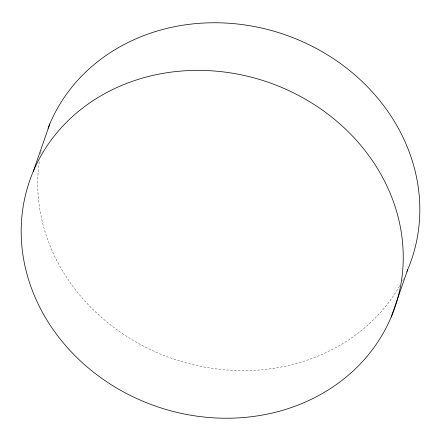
<?xml version="1.0" encoding="UTF-8"?>
<svg xmlns="http://www.w3.org/2000/svg" width="441" height="441" viewBox="0 0 441 441"><rect width="100%" height="100%" fill="white"/><g stroke="black" fill="none" stroke-linecap="round" stroke-linejoin="round"><path stroke-width="0.33" stroke-dasharray="2.21 1.65" d="M403.471 278.756A193.279 171.439 19.2 0 1 402.539 280.575M399.579 285.983A193.279 171.439 19.2 0 1 172.668 358.687A193.279 171.439 19.2 0 1 39.409 161.07M40.572 154.24A193.279 171.439 19.2 0 1 41.421 150.16"/><path stroke-width="0.66" d="M33.257 171.466L49.839 123.855M391.161 317.145A193.279 171.439 19.2 0 0 180.645 71.1A193.279 171.439 19.2 0 0 64.827 344.669A193.279 171.439 19.2 0 0 391.161 317.145L407.743 269.534M48.036 128.303A193.279 171.439 19.2 0 1 294.208 38.163A193.279 171.439 19.2 0 1 406.944 271.391"/></g></svg>
